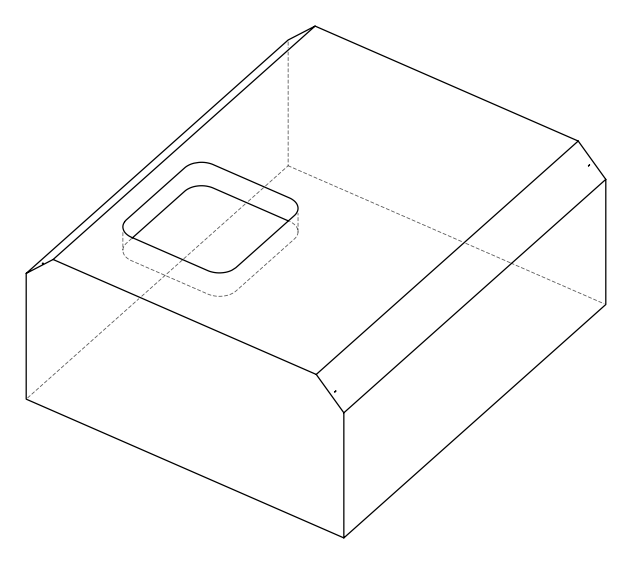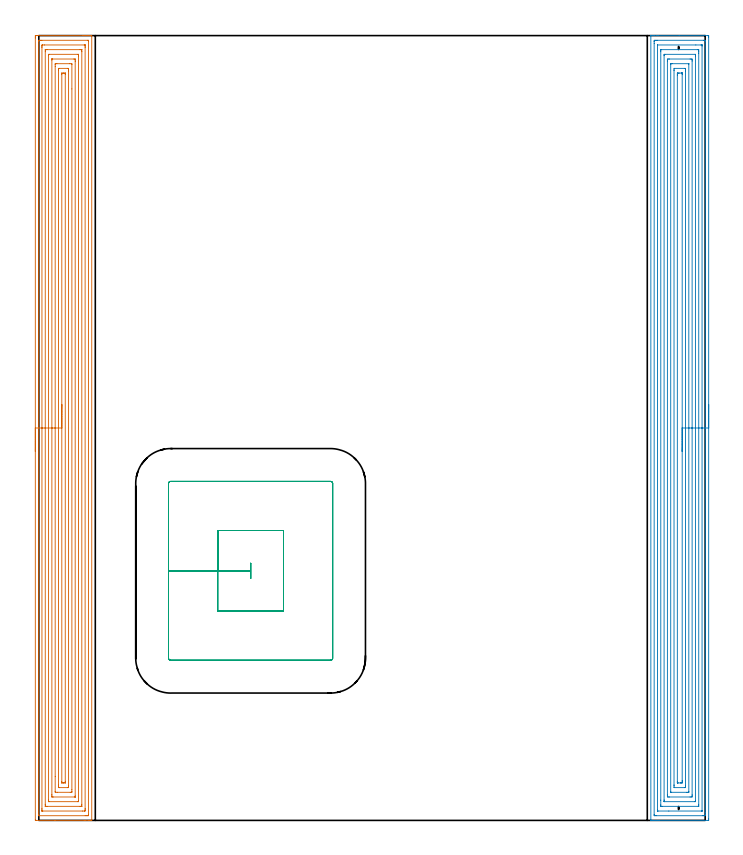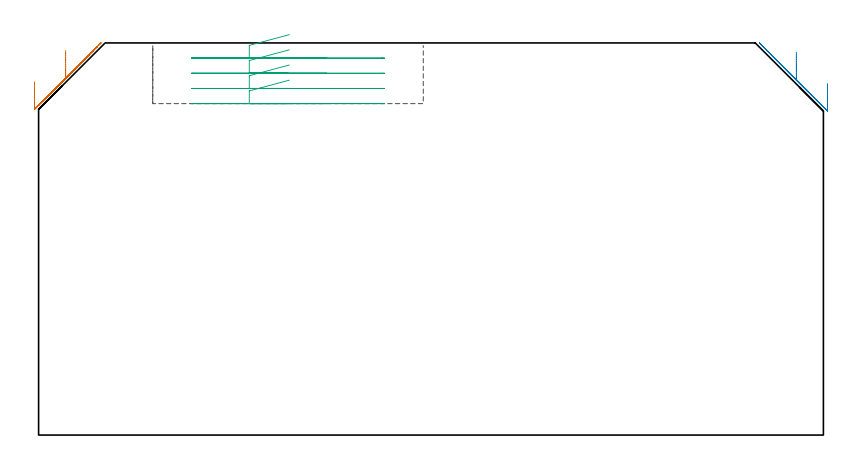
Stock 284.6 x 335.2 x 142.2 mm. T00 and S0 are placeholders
(PLAN: 3 operations, 1 tool changes, 53.5 min)
(1 AREA_MILL | FG_CHAMFER_SURFACE | UGT0205_001 | 24.47 min | 97345 mm3)
(2 AREA_MILL_1 | FG_CHAMFER_SURFACE_1 | UGT0205_001 | 24.54 min | 102252 mm3)
(3 MILL_RECTANGULAR_POCKET | POCKET_RECTANGULAR_STRAIGHT | UGT0201_006 | Follow Part, ap 7, ae 75% | 4.49 min | 221142 mm3)
(TOOL UGT0205_001 | Chamfer Mill 20 x 3 x 45 deg. | D20 FL50 Z2)
(TOOL UGT0201_006 | End Mill 28 mm | D28 FL25 Z2)
(OP 1 AREA_MILL)
G17 G21 G94 G90
T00 M6
G54
G17 G0 G90 X-1.5 Y157.6 S1061 M3
G43 Z152.2 H0
Z128.1
G94 G1 Y157.638 Z127.228 F250.
Y157.752 Z126.364
Y157.941 Z125.512
Y158.203 Z124.68
Y158.537 Z123.874
Y158.94 Z123.1
Y159.409 Z122.364
Y159.94 Z121.672
Y160.529 Z121.029
Y161.172 Z120.44
Y161.864 Z119.908
Y162.6 Z119.44
Y163.374 Z119.037
Y164.18 Z118.703
Y165.012 Z118.441
Y165.864 Z118.252
Y166.728 Z118.138
Y167.6 Z118.1
Y334.222
X-1.499 Y334.587 Z118.101
X-1.494 Y335.109 Z118.103
X-1.492 Y335.192 Z118.106
X-0.976 Y335.196 Z118.621
X-0.368 Y335.2 Z119.23
X18.808 Z138.403
X19.416 Z139.011
X19.973 Z139.57
X20.303 Z139.899
X20.859 Z140.456
X21.19 Z140.785
X21.85 Z141.449
X22.21 Z141.81
X22.571 Y335.193 Z142.163
X22.597 Y335.19 Z142.188
X22.6 Y335.034 Z142.2
Y0.166
X22.597 Y0.01 Z142.188
X22.571 Y0.008 Z142.163
X22.21 Y0. Z141.809
X21.85 Z141.449
X21.19 Z140.785
X19.973 Z139.57
X19.416 Z139.011
X6.864 Z126.462
X-1.255 Y0.001 Z118.342
X-1.492 Y0.01 Z118.106
X-1.499 Y0.247 Z118.099
X-1.5 Y167.6 Z118.1
X-0.086 Z119.514
Y332.797
X-0.084 Y333.024 Z119.516
X-0.082 Y333.134 Z119.518
X-0.079 Y333.181 Z119.521
X0.006 Y333.19 Z119.606
X0.403 Y333.198 Z120.003
X0.797 Y333.2 Z120.397
X1.288 Z120.888
X20.794 Y333.199 Z140.394
X21.047 Y333.194 Z140.647
X21.149 Y333.19 Z140.749
X21.179 Y333.18 Z140.779
X21.182 Y333.133 Z140.782
X21.184 Y333.024 Z140.784
X21.186 Y332.805 Z140.786
Y2.403
X21.184 Y2.177 Z140.784
X21.182 Y2.066 Z140.782
X21.179 Y2.019 Z140.779
X21.094 Y2.01 Z140.694
X20.697 Y2.002 Z140.297
X20.303 Y2.001 Z139.903
X19.812 Y2. Z139.412
X0.306 Y2.001 Z119.906
X0.053 Y2.006 Z119.653
X-0.05 Y2.01 Z119.55
X-0.079 Y2.02 Z119.521
X-0.082 Y2.067 Z119.518
X-0.084 Y2.176 Z119.516
X-0.086 Y2.395 Z119.514
Y167.6
X1.328 Z120.928
X1.329 Y330.122 Z120.929
X1.33 Y330.479 Z120.93
X1.334 Y331.015 Z120.934
X1.336 Y331.185 Z120.936
X1.505 Y331.195 Z121.105
X1.684 Y331.198 Z121.284
X2.387 Y331.2 Z121.987
X19.416 Y331.199 Z139.016
X19.6 Y331.197 Z139.2
X19.721 Y331.193 Z139.321
X19.761 Y331.19 Z139.361
X19.765 Y331.175 Z139.365
X19.768 Y331.134 Z139.368
X19.77 Y331.015 Z139.37
X19.771 Y330.658 Z139.371
X19.772 Y330.122 Z139.372
X19.771 Y5.078 Z139.371
X19.77 Y4.721 Z139.37
X19.766 Y4.185 Z139.366
X19.764 Y4.016 Z139.364
X19.595 Y4.005 Z139.195
X19.416 Y4.002 Z139.016
X18.713 Y4. Z138.313
X1.684 Y4.001 Z121.284
X1.5 Y4.003 Z121.1
X1.378 Y4.007 Z120.978
X1.339 Y4.01 Z120.939
X1.335 Y4.025 Z120.935
X1.332 Y4.066 Z120.932
X1.33 Y4.185 Z120.93
X1.329 Y4.542 Z120.929
X1.328 Y5.078 Z120.928
Y167.6
X2.743 Z122.343
Y328.336
X2.745 Y329.054 Z122.345
X2.748 Y329.158 Z122.348
X2.749 Y329.182 Z122.349
X2.762 Y329.19 Z122.362
X2.814 Y329.193 Z122.414
X3.028 Y329.197 Z122.628
X3.457 Y329.2 Z123.057
X17.643 Z137.243
X18.081 Y329.198 Z137.681
X18.285 Y329.195 Z137.885
X18.335 Y329.19 Z137.935
X18.351 Y329.187 Z137.951
X18.352 Y329.171 Z137.952
X18.355 Y329.104 Z137.955
X18.357 Y328.51 Z137.957
Y328.336
Y6.864
X18.355 Y6.146 Z137.955
X18.352 Y6.042 Z137.952
X18.351 Y6.018 Z137.951
X18.338 Y6.01 Z137.938
X18.286 Y6.007 Z137.886
X18.072 Y6.003 Z137.672
X17.643 Y6. Z137.243
X3.457 Z123.057
X3.019 Y6.002 Z122.619
X2.815 Y6.005 Z122.415
X2.765 Y6.01 Z122.365
X2.749 Y6.013 Z122.349
X2.748 Y6.029 Z122.348
X2.745 Y6.096 Z122.345
X2.743 Y6.69 Z122.343
Y6.864
Y167.6
X4.157 Z123.757
Y326.927
X4.16 Y327.052 Z123.76
X4.164 Y327.151 Z123.764
X4.168 Y327.191 Z123.768
X4.183 Y327.193 Z123.783
X4.344 Y327.198 Z123.944
X4.585 Y327.2 Z124.185
X16.756 Y327.199 Z136.356
X16.848 Y327.198 Z136.448
X16.905 Y327.194 Z136.505
X16.931 Y327.191 Z136.531
X16.936 Y327.114 Z136.536
X16.941 Y326.738 Z136.541
X16.943 Y326.55 Z136.543
Y8.274
X16.941 Y8.148 Z136.541
X16.936 Y8.049 Z136.536
X16.932 Y8.009 Z136.532
X16.917 Y8.007 Z136.517
X16.756 Y8.003 Z136.356
X16.515 Y8. Z136.115
X4.344 Y8.001 Z123.944
X4.252 Y8.002 Z123.852
X4.195 Y8.006 Z123.795
X4.169 Y8.009 Z123.769
X4.164 Y8.086 Z123.764
X4.159 Y8.462 Z123.759
X4.157 Y8.65 Z123.757
Y167.6
X5.571 Z125.171
Y324.764
X5.573 Y325.039 Z125.173
X5.576 Y325.175 Z125.176
X5.577 Y325.186 Z125.177
X5.586 Y325.19 Z125.186
X5.623 Y325.196 Z125.223
X5.685 Y325.199 Z125.285
X14.983 Z134.583
X15.441 Y325.196 Z135.041
X15.512 Y325.19 Z135.112
X15.522 Y325.115 Z135.122
X15.525 Y324.764 Z135.125
X15.528 Y324.215 Z135.128
X15.529 Y10.436 Z135.129
X15.527 Y10.161 Z135.127
X15.524 Y10.025 Z135.124
X15.523 Y10.014 Z135.123
X15.514 Y10.01 Z135.114
X15.477 Y10.004 Z135.077
X15.415 Y10.001 Z135.015
X6.117 Z125.717
X5.659 Y10.004 Z125.259
X5.588 Y10.01 Z125.188
X5.578 Y10.085 Z125.178
X5.575 Y10.436 Z125.175
X5.572 Y10.985 Z125.172
X5.571 Y167.6 Z125.171
X6.985 Z126.585
Y322.086
X6.986 Y322.978 Z126.586
X6.987 Y322.995 Z126.587
X7.004 Y323.19 Z126.604
X7.672 Y323.199 Z127.272
X13.21 Z132.81
X13.88 Y323.196 Z133.48
X14.097 Y323.19 Z133.697
X14.113 Y322.978 Z133.713
X14.114 Y322.961 Z133.714
X14.115 Y312.43 Z133.715
Y13.115
X14.114 Y12.222 Z133.714
X14.113 Y12.205 Z133.713
X14.097 Y12.01 Z133.697
X13.428 Y12.001 Z133.028
X7.89 Z127.49
X7.22 Y12.004 Z126.82
X7.004 Y12.01 Z126.604
X6.987 Y12.222 Z126.587
X6.986 Y12.239 Z126.586
X6.985 Y18.807 Z126.585
Y167.6
X8.4 Z128.
Y320.3
X8.401 Y320.678 Z128.001
X8.407 Y321.193 Z128.007
X8.769 Y321.2 Z128.369
X12.316 Z131.916
X12.693 Y321.193 Z132.293
X12.698 Y320.815 Z132.298
X12.7 Y320.3 Z132.3
Y319.92
Y14.901
X12.699 Y14.522 Z132.299
X12.693 Y14.008 Z132.293
X12.331 Y14. Z131.931
X8.784 Z128.384
X8.777 Z128.377
X8.407 Y14.008 Z128.007
X8.402 Y14.385 Z128.002
X8.4 Y14.901 Z128.
X8.399 Y15.281 Z127.999
X8.4 Y167.6 Z128.
X9.814 Z129.414
Y318.514
X9.815 Y318.884 Z129.415
X9.818 Y319.07 Z129.418
X9.821 Y319.16 Z129.421
X9.828 Y319.191 Z129.428
X9.873 Y319.195 Z129.473
X10.55 Y319.199 Z130.15
X10.756 Z130.356
X11.255 Y319.191 Z130.855
X11.28 Y319.19 Z130.88
X11.282 Y319.163 Z130.882
X11.284 Y319.093 Z130.884
X11.286 Y318.95 Z130.886
Y318.665
Y16.687
X11.285 Y16.316 Z130.885
X11.282 Y16.131 Z130.882
X11.279 Y16.04 Z130.879
X11.272 Y16.01 Z130.872
X11.227 Y16.005 Z130.827
X10.55 Y16.001 Z130.15
X10.344 Z129.944
X9.845 Y16.009 Z129.445
X9.82 Y16.01 Z129.42
X9.818 Y16.037 Z129.418
X9.816 Y16.107 Z129.416
X9.814 Y16.25 Z129.414
Y16.535
Y167.6
Y168.472 Z129.452
Y169.337 Z129.566
Y170.188 Z129.754
Y171.02 Z130.017
Y171.826 Z130.351
Y172.6 Z130.753
Y173.336 Z131.222
Y174.028 Z131.753
Y174.671 Z132.343
Y175.26 Z132.986
Y175.792 Z133.678
Y176.26 Z134.414
Y176.663 Z135.188
Y176.997 Z135.994
Y177.259 Z136.826
Y177.448 Z137.677
Y177.562 Z138.542
Y177.6 Z139.414
G0 Z152.2
M5
M2
(OP 2 AREA_MILL_1)
G17 G21 G94 G90
T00 M6
G54
G17 G0 G90 X286.1 Y177.6 S1061 M3
G43 Z152.2 H0
Z127.5
G94 G1 Y177.562 Z126.628 F250.
Y177.448 Z125.764
Y177.259 Z124.912
Y176.997 Z124.08
Y176.663 Z123.274
Y176.26 Z122.5
Y175.791 Z121.764
Y175.26 Z121.072
Y174.671 Z120.429
Y174.028 Z119.84
Y173.336 Z119.308
Y172.6 Z118.84
Y171.826 Z118.437
Y171.02 Z118.103
Y170.188 Z117.841
Y169.336 Z117.652
Y168.472 Z117.538
Y167.6 Z117.5
Y0.613
X286.096 Y0.173 Z117.502
X286.092 Y0.01 Z117.506
X285.926 Y0. Z117.672
X265.1 Z138.495
X264.495 Z139.099
X263.942 Z139.655
X263.614 Z139.982
X263.06 Z140.536
X262.732 Z140.863
X262.076 Z141.524
X261.736 Z141.864
X261.518 Z142.075
X261.404 Y0.005 Z142.187
X261.402 Y0.008 Z142.188
X261.4 Y0.165 Z142.2
Y0.166
Y335.034
X261.402 Y335.193 Z142.188
X261.404 Y335.2 Z142.187
X261.736 Z141.863
X262.076 Z141.524
X262.732 Z140.863
X263.942 Z139.655
X264.495 Z139.099
X273.543 Z130.055
X285.649 Z117.948
X285.928 Y335.198 Z117.67
X286.092 Y335.19 Z117.506
X286.099 Y335.024 Z117.499
X286.1 Y334.587 Z117.5
Y167.6
X284.686 Z118.914
Y3.292
X284.684 Y2.483 Z118.916
X284.682 Y2.399 Z118.918
X284.667 Y2.01 Z118.933
X284.278 Y2.002 Z119.322
X283.886 Y2.001 Z119.714
X283.398 Y2. Z120.202
X263.614 Y2.001 Z139.986
X263.123 Y2.003 Z140.477
X262.913 Y2.01 Z140.687
X262.821 Y2.032 Z140.779
X262.815 Y2.315 Z140.785
Y2.399
X262.814 Y331.908 Z140.786
X262.816 Y332.717 Z140.784
X262.818 Y332.801 Z140.782
X262.833 Y333.19 Z140.767
X263.222 Y333.198 Z140.378
X263.614 Y333.199 Z139.986
X264.102 Y333.2 Z139.498
X283.886 Y333.199 Z119.714
X284.377 Y333.197 Z119.223
X284.587 Y333.19 Z119.013
X284.679 Y333.168 Z118.921
X284.685 Y332.885 Z118.915
Y332.801
X284.686 Y167.6 Z118.914
X283.272 Z120.328
X283.271 Y4.185 Z120.329
X283.269 Y4.05 Z120.331
X283.267 Y4.018 Z120.333
X283.265 Y4.01 Z120.335
X283.247 Y4.007 Z120.353
X283.186 Y4.001 Z120.414
X269.084 Y4. Z134.516
X264.495 Y4.001 Z139.105
X264.313 Y4.003 Z139.287
X264.261 Y4.006 Z139.339
X264.235 Y4.01 Z139.365
X264.234 Y4.024 Z139.366
X264.23 Y4.095 Z139.37
X264.229 Y4.185 Z139.371
Y4.455
Y331.015
X264.231 Y331.15 Z139.369
X264.233 Y331.182 Z139.367
X264.235 Y331.19 Z139.365
X264.253 Y331.193 Z139.347
X264.314 Y331.199 Z139.286
X280.619 Y331.2 Z122.981
X282.823 Z120.777
X283.005 Y331.199 Z120.595
X283.187 Y331.197 Z120.413
X283.239 Y331.194 Z120.361
X283.265 Y331.19 Z120.335
X283.267 Y331.176 Z120.333
X283.27 Y331.105 Z120.33
X283.271 Y331.015 Z120.329
Y330.745
X283.272 Y167.6 Z120.328
X281.857 Z121.743
Y6.864
X281.854 Y6.243 Z121.746
X281.85 Y6.034 Z121.75
X281.848 Y6.009 Z121.752
X281.828 Y6.007 Z121.772
X281.775 Y6.003 Z121.825
X281.668 Y6.001 Z121.932
X266.229 Y6. Z137.371
X265.828 Y6.01 Z137.772
X265.65 Y6.024 Z137.95
X265.648 Y6.126 Z137.952
X265.644 Y6.593 Z137.956
X265.643 Y8.65 Z137.957
Y328.336
X265.646 Y328.957 Z137.954
X265.65 Y329.166 Z137.95
X265.652 Y329.191 Z137.948
X265.672 Y329.193 Z137.928
X265.725 Y329.197 Z137.875
X265.832 Y329.199 Z137.768
X281.271 Y329.2 Z122.329
X281.672 Y329.19 Z121.928
X281.85 Y329.176 Z121.75
X281.852 Y329.074 Z121.748
X281.856 Y328.607 Z121.744
X281.857 Y328.336 Z121.743
Y327.713
Y167.6
X280.443 Z123.157
Y8.482
X280.44 Y8.315 Z123.16
X280.434 Y8.01 Z123.166
X280.361 Y8.006 Z123.239
X280.12 Y8.001 Z123.48
X267.097 Z136.503
X267.074 Y8.005 Z136.526
X267.067 Y8.008 Z136.533
X267.064 Y8.065 Z136.536
X267.058 Y8.399 Z136.542
X267.057 Y8.733 Z136.543
Y326.718
X267.06 Y326.885 Z136.54
X267.066 Y327.19 Z136.534
X267.139 Y327.194 Z136.461
X267.38 Y327.199 Z136.22
X280.403 Z123.197
X280.426 Y327.195 Z123.174
X280.433 Y327.192 Z123.167
X280.436 Y327.135 Z123.164
X280.442 Y326.801 Z123.158
X280.443 Y326.634 Z123.157
Y326.55
Y167.6
X279.029 Z124.571
Y10.892
X279.026 Y10.436 Z124.574
X279.021 Y10.007 Z124.579
X278.598 Y10.002 Z125.002
X278.146 Y10. Z125.454
X269.332 Z134.268
X268.902 Y10.003 Z134.698
X268.479 Y10.01 Z135.121
X268.474 Y10.436 Z135.126
X268.471 Y10.872 Z135.129
Y324.308
X268.474 Y324.764 Z135.126
X268.479 Y325.193 Z135.121
X268.902 Y325.198 Z134.698
X269.354 Y325.2 Z134.246
X278.168 Z125.432
X278.598 Y325.197 Z125.002
X279.021 Y325.19 Z124.579
X279.026 Y324.764 Z124.574
X279.029 Y324.328 Z124.571
Y167.6
X277.615 Z125.985
X277.614 Y12.325 Z125.986
X277.613 Y12.222 Z125.987
X277.608 Y12.026 Z125.992
X277.607 Y12.01 Z125.993
X277.535 Y12.005 Z126.065
X277.418 Y12.002 Z126.182
X276.835 Y12. Z126.765
X270.002 Z133.598
X269.931 Y12.002 Z133.669
X269.911 Y12.005 Z133.689
X269.895 Y12.009 Z133.705
X269.892 Y12.038 Z133.708
X269.887 Y12.117 Z133.713
X269.886 Y12.222 Z133.714
Y322.875
X269.887 Y322.978 Z133.713
X269.892 Y323.174 Z133.708
X269.893 Y323.19 Z133.707
X269.966 Y323.194 Z133.634
X270.082 Y323.198 Z133.518
X270.228 Y323.2 Z133.372
X270.446 Z133.154
X277.498 Z126.102
X277.569 Y323.198 Z126.031
X277.589 Y323.195 Z126.011
X277.605 Y323.191 Z125.995
X277.608 Y323.162 Z125.992
X277.613 Y323.083 Z125.987
X277.614 Y322.978 Z125.986
X277.615 Y167.6 Z125.985
X276.2 Z127.4
Y14.9
X276.199 Y14.651 Z127.401
X276.193 Y14.007 Z127.407
X275.961 Y14. Z127.639
X271.546 Z132.054
X271.307 Y14.007 Z132.293
X271.303 Y14.255 Z132.297
X271.3 Y14.9 Z132.3
Y15.151
Y320.299
X271.301 Y320.548 Z132.299
X271.307 Y321.192 Z132.293
X271.539 Y321.2 Z132.061
X275.946 Z127.654
X276.193 Y321.192 Z127.407
X276.197 Y320.945 Z127.403
X276.2 Y320.299 Z127.4
Y320.049
Y167.6
X274.786 Z128.814
Y16.976
X274.785 Y16.686 Z128.815
X274.779 Y16.09 Z128.821
X274.777 Y16.01 Z128.823
X274.699 Y16.007 Z128.901
X274.529 Y16.003 Z129.071
X274.191 Y16.001 Z129.409
X273.987 Y16. Z129.613
X273.105 Z130.495
X272.889 Y16.001 Z130.711
X272.782 Y16.002 Z130.818
X272.728 Y16.006 Z130.872
X272.72 Y16.009 Z130.88
X272.717 Y16.014 Z130.883
X272.716 Y16.034 Z130.884
X272.714 Y16.397 Z130.886
Y16.686
Y318.224
X272.715 Y318.514 Z130.885
X272.72 Y319.11 Z130.88
X272.723 Y319.19 Z130.877
X272.801 Y319.193 Z130.799
X272.971 Y319.197 Z130.629
X273.309 Y319.199 Z130.291
X273.513 Y319.2 Z130.087
X274.395 Z129.205
X274.611 Y319.199 Z128.99
X274.718 Y319.198 Z128.882
X274.772 Y319.194 Z128.828
X274.78 Y319.191 Z128.82
X274.783 Y319.186 Z128.817
X274.784 Y319.166 Z128.816
X274.786 Y318.803 Z128.814
Y318.514
Y167.6
Y166.728 Z128.852
Y165.863 Z128.966
Y165.012 Z129.154
Y164.18 Z129.417
Y163.374 Z129.751
Y162.6 Z130.153
Y161.864 Z130.622
Y161.172 Z131.153
Y160.529 Z131.743
Y159.94 Z132.386
Y159.408 Z133.078
Y158.94 Z133.814
Y158.537 Z134.588
Y158.203 Z135.394
Y157.941 Z136.226
Y157.752 Z137.077
Y157.638 Z137.942
Y157.6 Z138.814
G0 Z152.2
M5
M2
(OP 3 MILL_RECTANGULAR_POCKET)
G17 G21 G94 G90
T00 M6
G54
G17 G0 G90 X90.922 Y123.8 S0 M3
G43 Z152.2 H0
Z145.2
G94 G1 X76.4 Z141.309 F250.
Y106.6 Z136.7
X90.4
Y103.4 F500.
X90.5
Y109.8
X90.4
Y106.6
X76.4
Y89.4
X104.5
Y123.8
X76.4
Y106.6
X55.4
Y69.3
G3 X56.3 Y68.4 R0.9
G1 X124.6
G3 X125.5 Y69.3 R0.9
G1 Y143.9
G3 X124.6 Y144.8 R0.9
G1 X56.3
G3 X55.4 Y143.9 R0.9
G1 Y106.6
Y105.6
G0 X90.922 Y123.8 Z139.7
G1 X76.4 Z135.809 F250.
Y106.6 Z131.2
X90.4
Y103.4 F500.
X90.5
Y109.8
X90.4
Y106.6
X76.4
Y89.4
X104.5
Y123.8
X76.4
Y106.6
X55.4
Y69.3
G3 X56.3 Y68.4 R0.9
G1 X124.6
G3 X125.5 Y69.3 R0.9
G1 Y143.9
G3 X124.6 Y144.8 R0.9
G1 X56.3
G3 X55.4 Y143.9 R0.9
G1 Y106.6
Y105.6
G0 X90.922 Y123.8 Z134.2
G1 X76.4 Z130.309 F250.
Y106.6 Z125.7
X90.4
Y103.4 F500.
X90.5
Y109.8
X90.4
Y106.6
X76.4
Y89.4
X104.5
Y123.8
X76.4
Y106.6
X55.4
Y69.3
G3 X56.3 Y68.4 R0.9
G1 X124.6
G3 X125.5 Y69.3 R0.9
G1 Y143.9
G3 X124.6 Y144.8 R0.9
G1 X56.3
G3 X55.4 Y143.9 R0.9
G1 Y106.6
Y105.6
G0 X90.922 Y123.8 Z128.7
G1 X76.4 Z124.809 F250.
Y106.6 Z120.2
X90.4
Y103.4 F500.
X90.5
Y109.8
X90.4
Y106.6
X76.4
Y89.4
X104.5
Y123.8
X76.4
Y106.6
X55.4
Y69.3
G3 X56.3 Y68.4 R0.9
G1 X124.6
G3 X125.5 Y69.3 R0.9
G1 Y143.9
G3 X124.6 Y144.8 R0.9
G1 X56.3
G3 X55.4 Y143.9 R0.9
G1 Y106.6
Y105.6
G0 Z152.2
M5
M2
